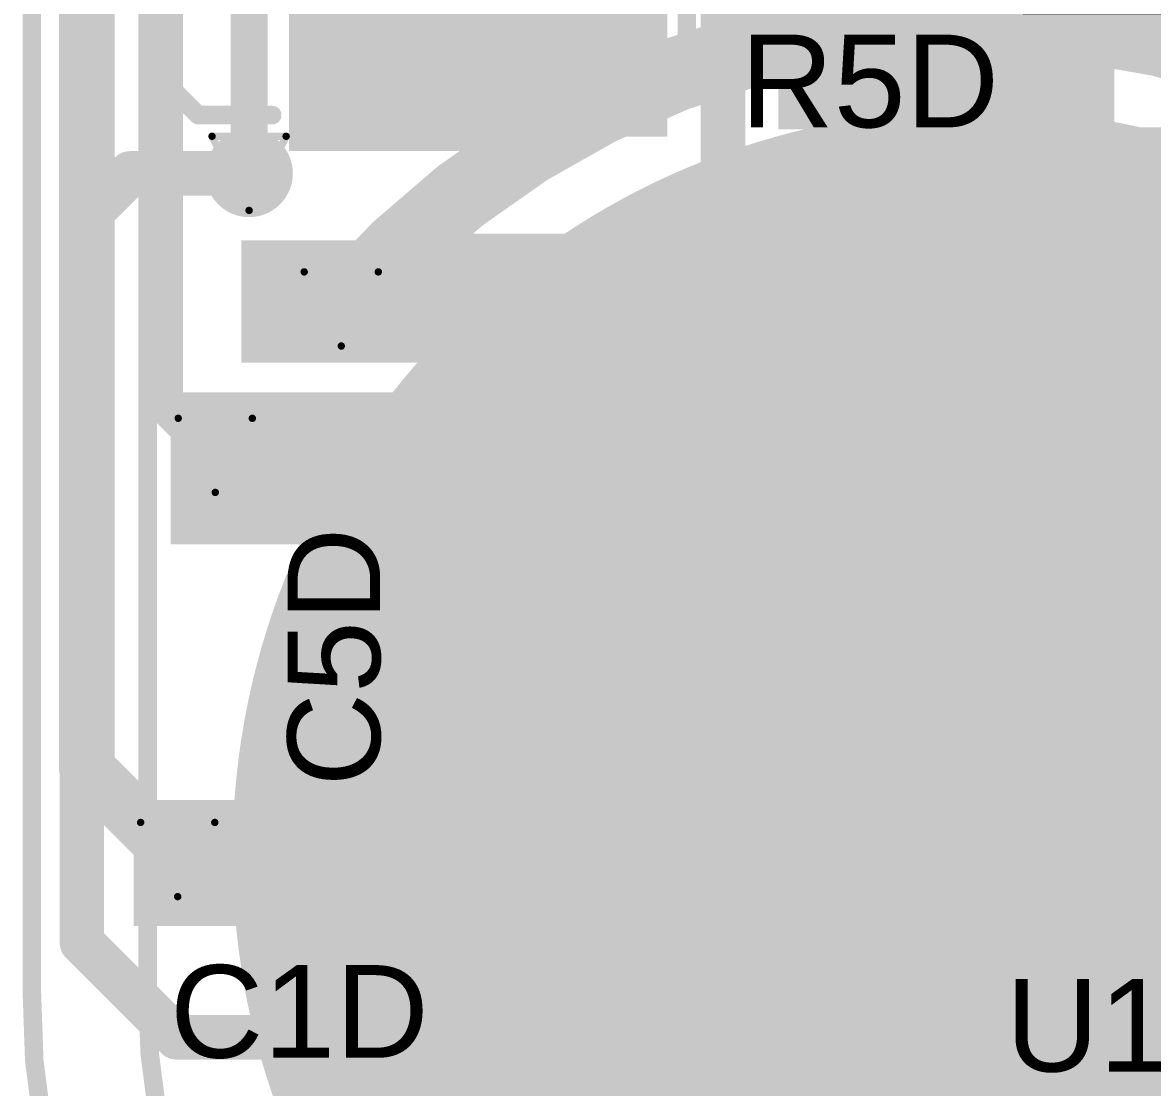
# Model space of a CAD drawing. Header units: inches. Extents: x -4.2 to 12.6, y -6.1 to 3.
# Drawn here: x -0.1086 to 0.1963, y -5.3093 to -5.022 of the extents above; entities that cross this region are included whole.
import ezdxf

# ---------------------------------------------------------------- set-up
doc = ezdxf.new("R2010")
doc.units = ezdxf.units.IN
doc.header["$MEASUREMENT"] = 0
for name, color, linetype in [('Board Outline', 216, 'Continuous'), ('Bottom Layer', 5, 'Continuous'), ('Bottom Overlay', 54, 'Continuous'), ('Bottom Paste', 16, 'Continuous'), ('Drill Drawing', 1, 'Continuous'), ('Flex_Ribbon Bottom Coverlay', 6, 'Continuous'), ('Flex_Ribbon Top Overlay', 2, 'Continuous'), ('Top Layer', 1, 'Continuous'), ('Top Paste', 8, 'Continuous'), ('Top Solder', 216, 'Continuous'), ('Via Holes', 16, 'Continuous')]:
    doc.layers.add(name, color=color, linetype=linetype)
doc.styles.add('Arial', font='', dxfattribs={"height": 0.2})
doc.styles.get('Arial').set_extended_font_data('Arial')

# ---------------------------------------------------------------- blocks, each defined once
blk = doc.blocks.new('SOIC_8_46')
at = {"layer": 'Flex_Ribbon Top Overlay'}
blk.add_hatch(color=2, dxfattribs=at).paths.add_polyline_path([(-0.072, 0.062), (-0.059, 0.062), (-0.059, 0.088), (-0.072, 0.088)])
at = {"layer": 'Top Layer'}
for points in [[(-0.07579, 0.08681), (-0.07579, 0.06319), (-0.13681, 0.06319), (-0.13681, 0.08681)], [(0.13681, 0.08681), (0.13681, 0.06319), (0.07579, 0.06319), (0.07579, 0.08681)], [(-0.07579, 0.03681), (-0.07579, 0.01319), (-0.13681, 0.01319), (-0.13681, 0.03681)], [(0.13681, 0.03681), (0.13681, 0.01319), (0.07579, 0.01319), (0.07579, 0.03681)], [(-0.07579, -0.01319), (-0.07579, -0.03681), (-0.13681, -0.03681), (-0.13681, -0.01319)], [(0.13681, -0.01319), (0.13681, -0.03681), (0.07579, -0.03681), (0.07579, -0.01319)], [(-0.07579, -0.06319), (-0.07579, -0.08681), (-0.13681, -0.08681), (-0.13681, -0.06319)], [(0.13681, -0.06319), (0.13681, -0.08681), (0.07579, -0.08681), (0.07579, -0.06319)]]:
    blk.add_hatch(color=1, dxfattribs=at).paths.add_polyline_path(points)
at = {"layer": 'Top Paste'}
for points in [[(-0.07579, 0.08681), (-0.07579, 0.06319), (-0.13681, 0.06319), (-0.13681, 0.08681)], [(0.13681, 0.08681), (0.13681, 0.06319), (0.07579, 0.06319), (0.07579, 0.08681)], [(-0.07579, 0.03681), (-0.07579, 0.01319), (-0.13681, 0.01319), (-0.13681, 0.03681)], [(0.13681, 0.03681), (0.13681, 0.01319), (0.07579, 0.01319), (0.07579, 0.03681)], [(-0.07579, -0.01319), (-0.07579, -0.03681), (-0.13681, -0.03681), (-0.13681, -0.01319)], [(0.13681, -0.01319), (0.13681, -0.03681), (0.07579, -0.03681), (0.07579, -0.01319)], [(-0.07579, -0.06319), (-0.07579, -0.08681), (-0.13681, -0.08681), (-0.13681, -0.06319)], [(0.13681, -0.06319), (0.13681, -0.08681), (0.07579, -0.08681), (0.07579, -0.06319)]]:
    blk.add_hatch(color=8, dxfattribs=at).paths.add_polyline_path(points)
at = {"layer": 'Top Solder'}
for points in [[(-0.07179, 0.09081), (-0.07179, 0.05919), (-0.14081, 0.05919), (-0.14081, 0.09081)], [(-0.07179, 0.09081), (-0.07179, 0.05919), (-0.14081, 0.05919), (-0.14081, 0.09081)], [(0.14081, 0.09081), (0.14081, 0.05919), (0.07179, 0.05919), (0.07179, 0.09081)], [(0.14081, 0.09081), (0.14081, 0.05919), (0.07179, 0.05919), (0.07179, 0.09081)], [(-0.07179, 0.04081), (-0.07179, 0.00919), (-0.14081, 0.00919), (-0.14081, 0.04081)], [(-0.07179, 0.04081), (-0.07179, 0.00919), (-0.14081, 0.00919), (-0.14081, 0.04081)], [(0.14081, 0.04081), (0.14081, 0.00919), (0.07179, 0.00919), (0.07179, 0.04081)], [(0.14081, 0.04081), (0.14081, 0.00919), (0.07179, 0.00919), (0.07179, 0.04081)], [(-0.07179, -0.00919), (-0.07179, -0.04081), (-0.14081, -0.04081), (-0.14081, -0.00919)], [(-0.07179, -0.00919), (-0.07179, -0.04081), (-0.14081, -0.04081), (-0.14081, -0.00919)], [(0.14081, -0.00919), (0.14081, -0.04081), (0.07179, -0.04081), (0.07179, -0.00919)], [(0.14081, -0.00919), (0.14081, -0.04081), (0.07179, -0.04081), (0.07179, -0.00919)], [(-0.07179, -0.05919), (-0.07179, -0.09081), (-0.14081, -0.09081), (-0.14081, -0.05919)], [(-0.07179, -0.05919), (-0.07179, -0.09081), (-0.14081, -0.09081), (-0.14081, -0.05919)], [(0.14081, -0.05919), (0.14081, -0.09081), (0.07179, -0.09081), (0.07179, -0.05919)], [(0.14081, -0.05919), (0.14081, -0.09081), (0.07179, -0.09081), (0.07179, -0.05919)]]:
    blk.add_hatch(color=216, dxfattribs=at).paths.add_polyline_path(points)
at = {"layer": 'Flex_Ribbon Top Overlay'}
for points in [[(-0.07837, 0.098, 0.005, 0.005, 0), (-0.07837, 0.091, 0.005, 0.005, 0)], [(0.07837, 0.098, 0.005, 0.005, 0), (-0.07837, 0.098, 0.005, 0.005, 0)], [(0.07837, 0.098, 0.005, 0.005, 0), (0.07837, 0.091, 0.005, 0.005, 0)], [(-0.143, 0.075, 0.005, 0.005, 0), (-0.148, 0.08, 0.005, 0.005, 0)], [(-0.148, 0.08, 0.005, 0.005, 0), (-0.148, 0.07, 0.005, 0.005, 0)], [(-0.143, 0.075, 0.005, 0.005, 0), (-0.148, 0.07, 0.005, 0.005, 0)], [(-0.07837, -0.091, 0.005, 0.005, 0), (-0.07837, -0.098, 0.005, 0.005, 0)], [(0.07837, -0.091, 0.005, 0.005, 0), (0.07837, -0.098, 0.005, 0.005, 0)], [(0.07837, -0.098, 0.005, 0.005, 0), (-0.07837, -0.098, 0.005, 0.005, 0)]]:
    blk.add_lwpolyline(points, format="xyseb", dxfattribs=at)
for points in [[(-0.07962, 0.098, 0.0025, 0.0025, 1), (-0.07712, 0.098, 0.0025, 0.0025, 1)], [(-0.07962, 0.098, 0.0025, 0.0025, 1), (-0.07712, 0.098, 0.0025, 0.0025, 1)], [(0.07712, 0.098, 0.0025, 0.0025, 1), (0.07962, 0.098, 0.0025, 0.0025, 1)], [(0.07712, 0.098, 0.0025, 0.0025, 1), (0.07962, 0.098, 0.0025, 0.0025, 1)], [(-0.07962, 0.091, 0.0025, 0.0025, 1), (-0.07712, 0.091, 0.0025, 0.0025, 1)], [(0.07712, 0.091, 0.0025, 0.0025, 1), (0.07962, 0.091, 0.0025, 0.0025, 1)], [(-0.14925, 0.08, 0.0025, 0.0025, 1), (-0.14675, 0.08, 0.0025, 0.0025, 1)], [(-0.14925, 0.08, 0.0025, 0.0025, 1), (-0.14675, 0.08, 0.0025, 0.0025, 1)], [(-0.14425, 0.075, 0.0025, 0.0025, 1), (-0.14175, 0.075, 0.0025, 0.0025, 1)], [(-0.14425, 0.075, 0.0025, 0.0025, 1), (-0.14175, 0.075, 0.0025, 0.0025, 1)], [(-0.14925, 0.07, 0.0025, 0.0025, 1), (-0.14675, 0.07, 0.0025, 0.0025, 1)], [(-0.14925, 0.07, 0.0025, 0.0025, 1), (-0.14675, 0.07, 0.0025, 0.0025, 1)], [(-0.07962, -0.091, 0.0025, 0.0025, 1), (-0.07712, -0.091, 0.0025, 0.0025, 1)], [(0.07712, -0.091, 0.0025, 0.0025, 1), (0.07962, -0.091, 0.0025, 0.0025, 1)], [(-0.07962, -0.098, 0.0025, 0.0025, 1), (-0.07712, -0.098, 0.0025, 0.0025, 1)], [(-0.07962, -0.098, 0.0025, 0.0025, 1), (-0.07712, -0.098, 0.0025, 0.0025, 1)], [(0.07712, -0.098, 0.0025, 0.0025, 1), (0.07962, -0.098, 0.0025, 0.0025, 1)], [(0.07712, -0.098, 0.0025, 0.0025, 1), (0.07962, -0.098, 0.0025, 0.0025, 1)]]:
    blk.add_lwpolyline(points, format="xyseb", close=True, dxfattribs=at)
blk = doc.blocks.new('TC33X_2_104E__123')
at = {"layer": 'Top Layer'}
for points in [[(0.00787, 0.12992), (0.07087, 0.12992), (0.07087, 0.07087), (0.00787, 0.07087)], [(-0.02362, 0.02362), (0.02362, 0.02362), (0.02362, -0.02362), (-0.02362, -0.02362)], [(0.05512, 0.02362), (0.10236, 0.02362), (0.10236, -0.02362), (0.05512, -0.02362)]]:
    blk.add_hatch(color=1, dxfattribs=at).paths.add_polyline_path(points)
at = {"layer": 'Top Paste'}
for points in [[(0.00787, 0.12992), (0.07087, 0.12992), (0.07087, 0.07087), (0.00787, 0.07087)], [(-0.02362, 0.02362), (0.02362, 0.02362), (0.02362, -0.02362), (-0.02362, -0.02362)], [(0.05512, 0.02362), (0.10236, 0.02362), (0.10236, -0.02362), (0.05512, -0.02362)]]:
    blk.add_hatch(color=8, dxfattribs=at).paths.add_polyline_path(points)
at = {"layer": 'Top Solder'}
for points in [[(0.00387, 0.13392), (0.07487, 0.13392), (0.07487, 0.06687), (0.00387, 0.06687)], [(0.00387, 0.13392), (0.07487, 0.13392), (0.07487, 0.06687), (0.00387, 0.06687)], [(-0.02762, 0.02762), (0.02762, 0.02762), (0.02762, -0.02762), (-0.02762, -0.02762)], [(-0.02762, 0.02762), (0.02762, 0.02762), (0.02762, -0.02762), (-0.02762, -0.02762)], [(0.05112, 0.02762), (0.10636, 0.02762), (0.10636, -0.02762), (0.05112, -0.02762)], [(0.05112, 0.02762), (0.10636, 0.02762), (0.10636, -0.02762), (0.05112, -0.02762)]]:
    blk.add_hatch(color=216, dxfattribs=at).paths.add_polyline_path(points)
at = {"layer": 'Flex_Ribbon Top Overlay'}
for points in [[(-0.02063, 0.1242, 0.005, 0.005, 0), (-0.03252, 0.11231, 0.005, 0.005, 0)], [(-0.00063, 0.1242, 0.005, 0.005, 0), (-0.02063, 0.1242, 0.005, 0.005, 0)], [(0.09937, 0.1242, 0.005, 0.005, 0), (0.07937, 0.1242, 0.005, 0.005, 0)], [(0.11126, 0.11231, 0.005, 0.005, 0), (0.09937, 0.1242, 0.005, 0.005, 0)], [(-0.03252, 0.11231, 0.005, 0.005, 0), (-0.03252, -0.02776, 0.005, 0.005, 0)], [(0.11126, 0.11231, 0.005, 0.005, 0), (0.11126, -0.02776, 0.005, 0.005, 0)], [(-0.038, -0.005, 0.005, 0.005, 0), (-0.043, 0, 0.005, 0.005, 0)], [(-0.043, 0, 0.005, 0.005, 0), (-0.043, -0.01, 0.005, 0.005, 0)], [(-0.038, -0.005, 0.005, 0.005, 0), (-0.043, -0.01, 0.005, 0.005, 0)], [(0.11126, -0.02776, 0.005, 0.005, 0), (-0.03252, -0.02776, 0.005, 0.005, 0)]]:
    blk.add_lwpolyline(points, format="xyseb", dxfattribs=at)
for points in [[(-0.02188, 0.1242, 0.0025, 0.0025, 1), (-0.01938, 0.1242, 0.0025, 0.0025, 1)], [(-0.02188, 0.1242, 0.0025, 0.0025, 1), (-0.01938, 0.1242, 0.0025, 0.0025, 1)], [(-0.00188, 0.1242, 0.0025, 0.0025, 1), (0.00062, 0.1242, 0.0025, 0.0025, 1)], [(0.07812, 0.1242, 0.0025, 0.0025, 1), (0.08062, 0.1242, 0.0025, 0.0025, 1)], [(0.09812, 0.1242, 0.0025, 0.0025, 1), (0.10062, 0.1242, 0.0025, 0.0025, 1)], [(0.09812, 0.1242, 0.0025, 0.0025, 1), (0.10062, 0.1242, 0.0025, 0.0025, 1)], [(-0.03377, 0.11231, 0.0025, 0.0025, 1), (-0.03127, 0.11231, 0.0025, 0.0025, 1)], [(-0.03377, 0.11231, 0.0025, 0.0025, 1), (-0.03127, 0.11231, 0.0025, 0.0025, 1)], [(0.11001, 0.11231, 0.0025, 0.0025, 1), (0.11251, 0.11231, 0.0025, 0.0025, 1)], [(0.11001, 0.11231, 0.0025, 0.0025, 1), (0.11251, 0.11231, 0.0025, 0.0025, 1)], [(-0.04425, 0, 0.0025, 0.0025, 1), (-0.04175, 0, 0.0025, 0.0025, 1)], [(-0.04425, 0, 0.0025, 0.0025, 1), (-0.04175, 0, 0.0025, 0.0025, 1)], [(-0.03925, -0.005, 0.0025, 0.0025, 1), (-0.03675, -0.005, 0.0025, 0.0025, 1)], [(-0.03925, -0.005, 0.0025, 0.0025, 1), (-0.03675, -0.005, 0.0025, 0.0025, 1)], [(-0.04425, -0.01, 0.0025, 0.0025, 1), (-0.04175, -0.01, 0.0025, 0.0025, 1)], [(-0.04425, -0.01, 0.0025, 0.0025, 1), (-0.04175, -0.01, 0.0025, 0.0025, 1)], [(-0.03377, -0.02776, 0.0025, 0.0025, 1), (-0.03127, -0.02776, 0.0025, 0.0025, 1)], [(-0.03377, -0.02776, 0.0025, 0.0025, 1), (-0.03127, -0.02776, 0.0025, 0.0025, 1)], [(0.11001, -0.02776, 0.0025, 0.0025, 1), (0.11251, -0.02776, 0.0025, 0.0025, 1)], [(0.11001, -0.02776, 0.0025, 0.0025, 1), (0.11251, -0.02776, 0.0025, 0.0025, 1)]]:
    blk.add_lwpolyline(points, format="xyseb", close=True, dxfattribs=at)
blk = doc.blocks.new('R___0402_151')
at = {"layer": 'Top Layer'}
for points in [[(-0.0275, -0.0125), (-0.0275, 0.0125), (-0.0095, 0.0125), (-0.0095, -0.0125)], [(0.0095, -0.0125), (0.0095, 0.0125), (0.0275, 0.0125), (0.0275, -0.0125)]]:
    blk.add_hatch(color=1, dxfattribs=at).paths.add_polyline_path(points)
at = {"layer": 'Top Paste'}
for points in [[(-0.0275, -0.0125), (-0.0275, 0.0125), (-0.0095, 0.0125), (-0.0095, -0.0125)], [(0.0095, -0.0125), (0.0095, 0.0125), (0.0275, 0.0125), (0.0275, -0.0125)]]:
    blk.add_hatch(color=8, dxfattribs=at).paths.add_polyline_path(points)
at = {"layer": 'Top Solder'}
for points in [[(-0.02967, -0.01467), (-0.02967, 0.01467), (-0.00733, 0.01467), (-0.00733, -0.01467)], [(-0.02967, -0.01467), (-0.02967, 0.01467), (-0.00733, 0.01467), (-0.00733, -0.01467)], [(0.00733, -0.01467), (0.00733, 0.01467), (0.02967, 0.01467), (0.02967, -0.01467)], [(0.00733, -0.01467), (0.00733, 0.01467), (0.02967, 0.01467), (0.02967, -0.01467)]]:
    blk.add_hatch(color=216, dxfattribs=at).paths.add_polyline_path(points)
at = {"layer": 'Flex_Ribbon Top Overlay'}
for points in [[(-0.031, 0.016, 0.005, 0.005, 0), (-0.031, -0.016, 0.005, 0.005, 0)], [(0.031, 0.016, 0.005, 0.005, 0), (-0.031, 0.016, 0.005, 0.005, 0)], [(0.031, 0.016, 0.005, 0.005, 0), (0.031, -0.016, 0.005, 0.005, 0)], [(0.031, -0.016, 0.005, 0.005, 0), (-0.031, -0.016, 0.005, 0.005, 0)], [(0.032, -0.017, 0.000127, 0.000127, 0), (-0.032, -0.017, 0.000127, 0.000127, 0)]]:
    blk.add_lwpolyline(points, format="xyseb", dxfattribs=at)
for points in [[(-0.03225, 0.016, 0.0025, 0.0025, 1), (-0.02975, 0.016, 0.0025, 0.0025, 1)], [(-0.03225, 0.016, 0.0025, 0.0025, 1), (-0.02975, 0.016, 0.0025, 0.0025, 1)], [(0.02975, 0.016, 0.0025, 0.0025, 1), (0.03225, 0.016, 0.0025, 0.0025, 1)], [(0.02975, 0.016, 0.0025, 0.0025, 1), (0.03225, 0.016, 0.0025, 0.0025, 1)], [(-0.03225, -0.016, 0.0025, 0.0025, 1), (-0.02975, -0.016, 0.0025, 0.0025, 1)], [(-0.03225, -0.016, 0.0025, 0.0025, 1), (-0.02975, -0.016, 0.0025, 0.0025, 1)], [(0.02975, -0.016, 0.0025, 0.0025, 1), (0.03225, -0.016, 0.0025, 0.0025, 1)], [(0.02975, -0.016, 0.0025, 0.0025, 1), (0.03225, -0.016, 0.0025, 0.0025, 1)], [(-0.03203, -0.017, 0.0000635, 0.0000635, 1), (-0.03197, -0.017, 0.0000635, 0.0000635, 1)], [(0.03197, -0.017, 0.0000635, 0.0000635, 1), (0.03203, -0.017, 0.0000635, 0.0000635, 1)]]:
    blk.add_lwpolyline(points, format="xyseb", close=True, dxfattribs=at)
blk = doc.blocks.new('_EMG________B_200')
at = {"layer": 'Bottom Layer'}
h = blk.add_hatch(color=5, dxfattribs=at)
edge = h.paths.add_edge_path()
edge.add_arc((0, -0.3932), 0.19685, 0, 360)
at = {"layer": 'Bottom Paste'}
h = blk.add_hatch(color=16, dxfattribs=at)
edge = h.paths.add_edge_path()
edge.add_arc((0, -0.3932), 0.19685, 0, 360)
at = {"layer": 'Flex_Ribbon Bottom Coverlay'}
h = blk.add_hatch(color=6, dxfattribs=at)
edge = h.paths.add_edge_path()
edge.add_arc((0, -0.3932), 0.20085, 0, 360)
h = blk.add_hatch(color=6, dxfattribs=at)
edge = h.paths.add_edge_path()
edge.add_arc((0, -0.3932), 0.20085, 0, 360)
at = {"layer": 'Bottom Overlay'}
for points in [[(-0.22375, -0.43172, 0.005, 0.005, 0), (-0.22375, 0.43172, 0.005, 0.005, 0)], [(-0.06026, -0.59892, 0.005, 0.005, -0.414214), (-0.22375, -0.43172, 0.005, 0.005, 0)]]:
    blk.add_lwpolyline(points, format="xyseb", dxfattribs=at)
blk.add_lwpolyline([(-0.225, -0.43172, 0.0025, 0.0025, 1), (-0.2225, -0.43172, 0.0025, 0.0025, 1)], format="xyseb", close=True, dxfattribs=at)
blk.add_lwpolyline([(-0.225, -0.43172, 0.0025, 0.0025, 1), (-0.2225, -0.43172, 0.0025, 0.0025, 1)], format="xyseb", close=True, dxfattribs=at)
blk = doc.blocks.new('C___0402_235')
at = {"layer": 'Top Layer'}
for points in [[(-0.0275, -0.0125), (-0.0275, 0.0125), (-0.0095, 0.0125), (-0.0095, -0.0125)], [(0.0095, -0.0125), (0.0095, 0.0125), (0.0275, 0.0125), (0.0275, -0.0125)]]:
    blk.add_hatch(color=1, dxfattribs=at).paths.add_polyline_path(points)
at = {"layer": 'Top Paste'}
for points in [[(-0.0275, -0.0125), (-0.0275, 0.0125), (-0.0095, 0.0125), (-0.0095, -0.0125)], [(0.0095, -0.0125), (0.0095, 0.0125), (0.0275, 0.0125), (0.0275, -0.0125)]]:
    blk.add_hatch(color=8, dxfattribs=at).paths.add_polyline_path(points)
at = {"layer": 'Top Solder'}
for points in [[(-0.02986, -0.01486), (-0.02986, 0.01486), (-0.00714, 0.01486), (-0.00714, -0.01486)], [(-0.02986, -0.01486), (-0.02986, 0.01486), (-0.00714, 0.01486), (-0.00714, -0.01486)], [(0.00714, -0.01486), (0.00714, 0.01486), (0.02986, 0.01486), (0.02986, -0.01486)], [(0.00714, -0.01486), (0.00714, 0.01486), (0.02986, 0.01486), (0.02986, -0.01486)]]:
    blk.add_hatch(color=216, dxfattribs=at).paths.add_polyline_path(points)
at = {"layer": 'Flex_Ribbon Top Overlay'}
for points in [[(-0.011, 0.016, 0.005, 0.005, 0), (-0.031, 0.016, 0.005, 0.005, 0)], [(-0.031, -0.016, 0.005, 0.005, 0), (-0.031, 0.016, 0.005, 0.005, 0)], [(0.031, 0.016, 0.005, 0.005, 0), (0.011, 0.016, 0.005, 0.005, 0)], [(0.031, -0.016, 0.005, 0.005, 0), (0.031, 0.016, 0.005, 0.005, 0)], [(-0.011, -0.016, 0.005, 0.005, 0), (-0.031, -0.016, 0.005, 0.005, 0)], [(0.031, -0.016, 0.005, 0.005, 0), (0.011, -0.016, 0.005, 0.005, 0)]]:
    blk.add_lwpolyline(points, format="xyseb", dxfattribs=at)
for points in [[(-0.03225, 0.016, 0.0025, 0.0025, 1), (-0.02975, 0.016, 0.0025, 0.0025, 1)], [(-0.03225, 0.016, 0.0025, 0.0025, 1), (-0.02975, 0.016, 0.0025, 0.0025, 1)], [(-0.01225, 0.016, 0.0025, 0.0025, 1), (-0.00975, 0.016, 0.0025, 0.0025, 1)], [(0.00975, 0.016, 0.0025, 0.0025, 1), (0.01225, 0.016, 0.0025, 0.0025, 1)], [(0.02975, 0.016, 0.0025, 0.0025, 1), (0.03225, 0.016, 0.0025, 0.0025, 1)], [(0.02975, 0.016, 0.0025, 0.0025, 1), (0.03225, 0.016, 0.0025, 0.0025, 1)], [(-0.03225, -0.016, 0.0025, 0.0025, 1), (-0.02975, -0.016, 0.0025, 0.0025, 1)], [(-0.03225, -0.016, 0.0025, 0.0025, 1), (-0.02975, -0.016, 0.0025, 0.0025, 1)], [(-0.01225, -0.016, 0.0025, 0.0025, 1), (-0.00975, -0.016, 0.0025, 0.0025, 1)], [(0.00975, -0.016, 0.0025, 0.0025, 1), (0.01225, -0.016, 0.0025, 0.0025, 1)], [(0.02975, -0.016, 0.0025, 0.0025, 1), (0.03225, -0.016, 0.0025, 0.0025, 1)], [(0.02975, -0.016, 0.0025, 0.0025, 1), (0.03225, -0.016, 0.0025, 0.0025, 1)]]:
    blk.add_lwpolyline(points, format="xyseb", close=True, dxfattribs=at)
blk = doc.blocks.new('C___0402_263')
at = {"layer": 'Top Layer'}
for points in [[(-0.0275, -0.0125), (-0.0275, 0.0125), (-0.0095, 0.0125), (-0.0095, -0.0125)], [(0.0095, -0.0125), (0.0095, 0.0125), (0.0275, 0.0125), (0.0275, -0.0125)]]:
    blk.add_hatch(color=1, dxfattribs=at).paths.add_polyline_path(points)
at = {"layer": 'Top Paste'}
for points in [[(-0.0275, -0.0125), (-0.0275, 0.0125), (-0.0095, 0.0125), (-0.0095, -0.0125)], [(0.0095, -0.0125), (0.0095, 0.0125), (0.0275, 0.0125), (0.0275, -0.0125)]]:
    blk.add_hatch(color=8, dxfattribs=at).paths.add_polyline_path(points)
at = {"layer": 'Top Solder'}
for points in [[(-0.02986, -0.01486), (-0.02986, 0.01486), (-0.00714, 0.01486), (-0.00714, -0.01486)], [(-0.02986, -0.01486), (-0.02986, 0.01486), (-0.00714, 0.01486), (-0.00714, -0.01486)], [(0.00714, -0.01486), (0.00714, 0.01486), (0.02986, 0.01486), (0.02986, -0.01486)], [(0.00714, -0.01486), (0.00714, 0.01486), (0.02986, 0.01486), (0.02986, -0.01486)]]:
    blk.add_hatch(color=216, dxfattribs=at).paths.add_polyline_path(points)
at = {"layer": 'Flex_Ribbon Top Overlay'}
for points in [[(-0.011, 0.016, 0.005, 0.005, 0), (-0.031, 0.016, 0.005, 0.005, 0)], [(-0.031, 0.016, 0.005, 0.005, 0), (-0.031, -0.016, 0.005, 0.005, 0)], [(0.031, 0.016, 0.005, 0.005, 0), (0.011, 0.016, 0.005, 0.005, 0)], [(0.031, 0.016, 0.005, 0.005, 0), (0.031, -0.016, 0.005, 0.005, 0)], [(-0.011, -0.016, 0.005, 0.005, 0), (-0.031, -0.016, 0.005, 0.005, 0)], [(0.031, -0.016, 0.005, 0.005, 0), (0.011, -0.016, 0.005, 0.005, 0)]]:
    blk.add_lwpolyline(points, format="xyseb", dxfattribs=at)
for points in [[(-0.03225, 0.016, 0.0025, 0.0025, 1), (-0.02975, 0.016, 0.0025, 0.0025, 1)], [(-0.03225, 0.016, 0.0025, 0.0025, 1), (-0.02975, 0.016, 0.0025, 0.0025, 1)], [(-0.01225, 0.016, 0.0025, 0.0025, 1), (-0.00975, 0.016, 0.0025, 0.0025, 1)], [(0.00975, 0.016, 0.0025, 0.0025, 1), (0.01225, 0.016, 0.0025, 0.0025, 1)], [(0.02975, 0.016, 0.0025, 0.0025, 1), (0.03225, 0.016, 0.0025, 0.0025, 1)], [(0.02975, 0.016, 0.0025, 0.0025, 1), (0.03225, 0.016, 0.0025, 0.0025, 1)], [(-0.03225, -0.016, 0.0025, 0.0025, 1), (-0.02975, -0.016, 0.0025, 0.0025, 1)], [(-0.03225, -0.016, 0.0025, 0.0025, 1), (-0.02975, -0.016, 0.0025, 0.0025, 1)], [(-0.01225, -0.016, 0.0025, 0.0025, 1), (-0.00975, -0.016, 0.0025, 0.0025, 1)], [(0.00975, -0.016, 0.0025, 0.0025, 1), (0.01225, -0.016, 0.0025, 0.0025, 1)], [(0.02975, -0.016, 0.0025, 0.0025, 1), (0.03225, -0.016, 0.0025, 0.0025, 1)], [(0.02975, -0.016, 0.0025, 0.0025, 1), (0.03225, -0.016, 0.0025, 0.0025, 1)]]:
    blk.add_lwpolyline(points, format="xyseb", close=True, dxfattribs=at)

msp = doc.modelspace()

# ---------------------------------------------------------------- hatches: boundary and pattern name
at = {"layer": 'Bottom Layer'}
h = msp.add_hatch(color=5, dxfattribs=at)
edge = h.paths.add_edge_path()
edge.add_arc((-0.04752, -5.0627), 0.01181, 0, 360)
h = msp.add_hatch(color=5, dxfattribs=at)
edge = h.paths.add_edge_path()
edge.add_arc((-0.02265, -5.09928), 0.01181, 0, 360)
h = msp.add_hatch(color=5, dxfattribs=at)
edge = h.paths.add_edge_path()
edge.add_arc((-0.05665, -5.13878), 0.01181, 0, 360)
h = msp.add_hatch(color=5, dxfattribs=at)
edge = h.paths.add_edge_path()
edge.add_arc((-0.06679, -5.24781), 0.01181, 0, 360)
at = {"layer": 'Top Layer'}
for points in [[(0.01135, -5.05278), (0.06535, -5.05278), (0.06535, -4.89178), (0.01135, -4.89178)], [(0.09535, -5.05078), (0.17535, -5.05078), (0.17535, -4.96478), (0.09535, -4.96478)], [(-0.03265, -5.03978), (0.03035, -5.03978), (0.03035, -4.98578), (-0.03265, -4.98578)], [(0.09535, -5.05078), (0.18335, -5.05078), (0.18335, -5.02378), (0.09535, -5.02378)], [(-0.04965, -5.11378), (0.08735, -5.11378), (0.08735, -5.08078), (-0.04965, -5.08078)], [(-0.06865, -5.16278), (0.06835, -5.16278), (0.06835, -5.12178), (-0.06865, -5.12178)], [(-0.07865, -5.26578), (0.09735, -5.26578), (0.09735, -5.23178), (-0.07865, -5.23178)], [(0.04635, -5.24978), (0.04635, -5.30778), (0.09735, -5.30778), (0.09735, -5.24978)], [(-0.00165, -5.40878), (0.03835, -5.40878), (0.03835, -5.27778), (-0.00165, -5.27778)]]:
    msp.add_hatch(color=1, dxfattribs=at).paths.add_polyline_path(points)
h = msp.add_hatch(color=1, dxfattribs=at)
edge = h.paths.add_edge_path()
edge.add_arc((-0.04752, -5.0627), 0.01181, 0, 360)
h = msp.add_hatch(color=1, dxfattribs=at)
edge = h.paths.add_edge_path()
edge.add_arc((-0.02265, -5.09928), 0.01181, 0, 360)
h = msp.add_hatch(color=1, dxfattribs=at)
edge = h.paths.add_edge_path()
edge.add_arc((-0.05665, -5.13878), 0.01181, 0, 360)
h = msp.add_hatch(color=1, dxfattribs=at)
edge = h.paths.add_edge_path()
edge.add_arc((-0.06679, -5.24781), 0.01181, 0, 360)
at = {"layer": 'Via Holes'}
h = msp.add_hatch(color=7, dxfattribs=at)
edge = h.paths.add_edge_path()
edge.add_arc((-0.04752, -5.0627), 0.00591, 0, 360)
h = msp.add_hatch(color=7, dxfattribs=at)
edge = h.paths.add_edge_path()
edge.add_arc((-0.02265, -5.09928), 0.00591, 0, 360)
h = msp.add_hatch(color=7, dxfattribs=at)
edge = h.paths.add_edge_path()
edge.add_arc((-0.05665, -5.13878), 0.00591, 0, 360)
h = msp.add_hatch(color=7, dxfattribs=at)
edge = h.paths.add_edge_path()
edge.add_arc((-0.06679, -5.24781), 0.00591, 0, 360)

# ---------------------------------------------------------------- linework, layer by layer
at = {"layer": 'Board Outline'}
for points in [[(-0.10614, -5.28378, 0.005, 0.005, 0), (-0.10613, -4.42332, 0.005, 0.005, 0)], [(0.08849, -5.48283, 0.005, 0.005, -0.414214), (-0.10614, -5.28378, 0.005, 0.005, 0)]]:
    msp.add_lwpolyline(points, format="xyseb", dxfattribs=at)
msp.add_lwpolyline([(-0.10739, -5.28378, 0.0025, 0.0025, 1), (-0.10489, -5.28378, 0.0025, 0.0025, 1)], format="xyseb", close=True, dxfattribs=at)
msp.add_lwpolyline([(-0.10739, -5.28378, 0.0025, 0.0025, 1), (-0.10489, -5.28378, 0.0025, 0.0025, 1)], format="xyseb", close=True, dxfattribs=at)
at = {"layer": 'Bottom Layer'}
for points in [[(-0.09133, -5.22328, 0.015, 0.015, 0), (-0.09133, -4.76446, 0.015, 0.015, 0)], [(-0.07033, -5.1251, 0.01, 0.01, 0), (-0.07033, -4.78438, 0.01, 0.01, 0)], [(-0.04752, -5.01565, 0.01, 0.01, 0), (-0.04752, -5.0627, 0.01, 0.01, 0)], [(-0.02265, -5.09928, 0.02, 0.02, -1.34747), (0.20885, -5.46541, 0.02, 0.02, 0)], [(-0.07033, -5.1251, 0.01, 0.01, 0), (-0.05833, -5.1371, 0.01, 0.01, 0)], [(-0.05833, -5.1371, 0.01, 0.01, 0), (-0.05833, -5.1371, 0.01, 0.01, 0)], [(-0.05833, -5.1371, 0.01, 0.01, 0), (-0.05665, -5.13878, 0.01, 0.01, 0)], [(0.14911, -5.15805, 0.022, 0.022, 0), (0.14937, -5.15778, 0.022, 0.022, 0)], [(0.14911, -5.24661, 0.022, 0.022, 0), (0.14911, -5.15805, 0.022, 0.022, 0)], [(-0.09133, -5.22328, 0.015, 0.015, 0), (-0.06679, -5.24781, 0.015, 0.015, 0)]]:
    msp.add_lwpolyline(points, format="xyseb", dxfattribs=at)
for points in [[(-0.05002, -5.0627, 0.005, 0.005, 1), (-0.04502, -5.0627, 0.005, 0.005, 1)], [(-0.02765, -5.09928, 0.01, 0.01, 1), (-0.01765, -5.09928, 0.01, 0.01, 1)], [(-0.07283, -5.1251, 0.005, 0.005, 1), (-0.06783, -5.1251, 0.005, 0.005, 1)], [(-0.07283, -5.1251, 0.005, 0.005, 1), (-0.06783, -5.1251, 0.005, 0.005, 1)], [(-0.06083, -5.1371, 0.005, 0.005, 1), (-0.05583, -5.1371, 0.005, 0.005, 1)], [(-0.06083, -5.1371, 0.005, 0.005, 1), (-0.05583, -5.1371, 0.005, 0.005, 1)], [(-0.06083, -5.1371, 0.005, 0.005, 1), (-0.05583, -5.1371, 0.005, 0.005, 1)], [(-0.06083, -5.1371, 0.005, 0.005, 1), (-0.05583, -5.1371, 0.005, 0.005, 1)], [(-0.05915, -5.13878, 0.005, 0.005, 1), (-0.05415, -5.13878, 0.005, 0.005, 1)], [(0.14387, -5.15778, 0.011, 0.011, 1), (0.15487, -5.15778, 0.011, 0.011, 1)], [(0.14361, -5.15805, 0.011, 0.011, 1), (0.15461, -5.15805, 0.011, 0.011, 1)], [(0.14361, -5.15805, 0.011, 0.011, 1), (0.15461, -5.15805, 0.011, 0.011, 1)], [(-0.09508, -5.22328, 0.0075, 0.0075, 1), (-0.08758, -5.22328, 0.0075, 0.0075, 1)], [(-0.09508, -5.22328, 0.0075, 0.0075, 1), (-0.08758, -5.22328, 0.0075, 0.0075, 1)], [(0.14361, -5.24661, 0.011, 0.011, 1), (0.15461, -5.24661, 0.011, 0.011, 1)], [(-0.07054, -5.24781, 0.0075, 0.0075, 1), (-0.06304, -5.24781, 0.0075, 0.0075, 1)]]:
    msp.add_lwpolyline(points, format="xyseb", close=True, dxfattribs=at)
at = {"layer": 'Drill Drawing'}
for points in [[(-0.05752, -5.0527, 0.002, 0.002, 0), (-0.03752, -5.0527, 0.002, 0.002, 0)], [(-0.05752, -5.0527, 0.002, 0.002, 0), (-0.04752, -5.0727, 0.002, 0.002, 0)], [(-0.04752, -5.0727, 0.002, 0.002, 0), (-0.03752, -5.0527, 0.002, 0.002, 0)], [(-0.03265, -5.08928, 0.002, 0.002, 0), (-0.01265, -5.08928, 0.002, 0.002, 0)], [(-0.03265, -5.08928, 0.002, 0.002, 0), (-0.02265, -5.10928, 0.002, 0.002, 0)], [(-0.02265, -5.10928, 0.002, 0.002, 0), (-0.01265, -5.08928, 0.002, 0.002, 0)], [(-0.06665, -5.12878, 0.002, 0.002, 0), (-0.04665, -5.12878, 0.002, 0.002, 0)], [(-0.06665, -5.12878, 0.002, 0.002, 0), (-0.05665, -5.14878, 0.002, 0.002, 0)], [(-0.05665, -5.14878, 0.002, 0.002, 0), (-0.04665, -5.12878, 0.002, 0.002, 0)], [(-0.07679, -5.23781, 0.002, 0.002, 0), (-0.05679, -5.23781, 0.002, 0.002, 0)], [(-0.07679, -5.23781, 0.002, 0.002, 0), (-0.06679, -5.25781, 0.002, 0.002, 0)], [(-0.06679, -5.25781, 0.002, 0.002, 0), (-0.05679, -5.23781, 0.002, 0.002, 0)]]:
    msp.add_lwpolyline(points, format="xyseb", dxfattribs=at)
for points in [[(-0.05802, -5.0527, 0.001, 0.001, 1), (-0.05702, -5.0527, 0.001, 0.001, 1)], [(-0.05802, -5.0527, 0.001, 0.001, 1), (-0.05702, -5.0527, 0.001, 0.001, 1)], [(-0.03802, -5.0527, 0.001, 0.001, 1), (-0.03702, -5.0527, 0.001, 0.001, 1)], [(-0.03802, -5.0527, 0.001, 0.001, 1), (-0.03702, -5.0527, 0.001, 0.001, 1)], [(-0.04802, -5.0727, 0.001, 0.001, 1), (-0.04702, -5.0727, 0.001, 0.001, 1)], [(-0.04802, -5.0727, 0.001, 0.001, 1), (-0.04702, -5.0727, 0.001, 0.001, 1)], [(-0.03315, -5.08928, 0.001, 0.001, 1), (-0.03215, -5.08928, 0.001, 0.001, 1)], [(-0.03315, -5.08928, 0.001, 0.001, 1), (-0.03215, -5.08928, 0.001, 0.001, 1)], [(-0.01315, -5.08928, 0.001, 0.001, 1), (-0.01215, -5.08928, 0.001, 0.001, 1)], [(-0.01315, -5.08928, 0.001, 0.001, 1), (-0.01215, -5.08928, 0.001, 0.001, 1)], [(-0.02315, -5.10928, 0.001, 0.001, 1), (-0.02215, -5.10928, 0.001, 0.001, 1)], [(-0.02315, -5.10928, 0.001, 0.001, 1), (-0.02215, -5.10928, 0.001, 0.001, 1)], [(-0.06715, -5.12878, 0.001, 0.001, 1), (-0.06615, -5.12878, 0.001, 0.001, 1)], [(-0.06715, -5.12878, 0.001, 0.001, 1), (-0.06615, -5.12878, 0.001, 0.001, 1)], [(-0.04715, -5.12878, 0.001, 0.001, 1), (-0.04615, -5.12878, 0.001, 0.001, 1)], [(-0.04715, -5.12878, 0.001, 0.001, 1), (-0.04615, -5.12878, 0.001, 0.001, 1)], [(-0.05715, -5.14878, 0.001, 0.001, 1), (-0.05615, -5.14878, 0.001, 0.001, 1)], [(-0.05715, -5.14878, 0.001, 0.001, 1), (-0.05615, -5.14878, 0.001, 0.001, 1)], [(-0.07729, -5.23781, 0.001, 0.001, 1), (-0.07629, -5.23781, 0.001, 0.001, 1)], [(-0.07729, -5.23781, 0.001, 0.001, 1), (-0.07629, -5.23781, 0.001, 0.001, 1)], [(-0.05729, -5.23781, 0.001, 0.001, 1), (-0.05629, -5.23781, 0.001, 0.001, 1)], [(-0.05729, -5.23781, 0.001, 0.001, 1), (-0.05629, -5.23781, 0.001, 0.001, 1)], [(-0.06729, -5.25781, 0.001, 0.001, 1), (-0.06629, -5.25781, 0.001, 0.001, 1)], [(-0.06729, -5.25781, 0.001, 0.001, 1), (-0.06629, -5.25781, 0.001, 0.001, 1)]]:
    msp.add_lwpolyline(points, format="xyseb", close=True, dxfattribs=at)
at = {"layer": 'Top Layer'}
for points in [[(0.16985, -5.03478, 0.012, 0.012, 0), (0.16985, -4.75078, 0.012, 0.012, 0)], [(0.08037, -5.08678, 0.012, 0.012, 0), (0.08037, -4.86078, 0.012, 0.012, 0)], [(-0.09265, -5.07578, 0.012, 0.012, 0), (-0.07956, -5.0627, 0.012, 0.012, 0)], [(-0.07956, -5.0627, 0.012, 0.012, 0), (-0.04752, -5.0627, 0.012, 0.012, 0)], [(0.17835, -5.09578, 0.018, 0.018, 0), (0.20835, -5.06578, 0.018, 0.018, 0)], [(-0.09265, -5.27017, 0.012, 0.012, 0), (-0.09265, -5.07578, 0.012, 0.012, 0)], [(0.17835, -5.18178, 0.018, 0.018, 0), (0.17835, -5.09578, 0.018, 0.018, 0)], [(-0.02413, -5.12778, 0.01, 0.01, 0), (-0.01963, -5.13228, 0.01, 0.01, 0)], [(-0.01963, -5.13628, 0.01, 0.01, 0), (-0.01963, -5.13228, 0.01, 0.01, 0)], [(-0.05665, -5.13878, 0.02, 0.02, 0), (-0.05608, -5.13935, 0.02, 0.02, 0)], [(-0.05608, -5.13935, 0.02, 0.02, 0), (-0.02265, -5.13935, 0.02, 0.02, 0)], [(-0.02265, -5.13935, 0.02, 0.02, 0), (-0.02256, -5.13935, 0.02, 0.02, 0)], [(-0.02256, -5.13935, 0.02, 0.02, 0), (-0.01963, -5.14228, 0.02, 0.02, 0)], [(-0.02265, -5.13935, 0.01, 0.01, 0), (-0.02265, -5.13628, 0.01, 0.01, 0)], [(-0.01963, -5.14228, 0.02, 0.02, 0), (0.00935, -5.14228, 0.02, 0.02, 0)], [(-0.02265, -5.14057, 0.01, 0.01, 0), (-0.02265, -5.13935, 0.01, 0.01, 0)], [(-0.01963, -5.14228, 0.01, 0.01, 0), (-0.01963, -5.14057, 0.01, 0.01, 0)], [(-0.01963, -5.20878, 0.01, 0.01, 0), (-0.01963, -5.14228, 0.01, 0.01, 0)], [(0.16135, -5.19478, 0.018, 0.018, 0), (0.17435, -5.18178, 0.018, 0.018, 0)], [(0.17835, -5.40078, 0.018, 0.018, 0), (0.17835, -5.18178, 0.018, 0.018, 0)], [(0.03607, -5.19478, 0.018, 0.018, 0), (0.16135, -5.19478, 0.018, 0.018, 0)], [(-0.01963, -5.20878, 0.01, 0.01, 0), (-0.00863, -5.21978, 0.01, 0.01, 0)], [(-0.00863, -5.21978, 0.01, 0.01, 0), (0.10835, -5.21978, 0.01, 0.01, 0)], [(0.10835, -5.21978, 0.01, 0.01, 0), (0.12035, -5.23178, 0.01, 0.01, 0)], [(0.12035, -5.31528, 0.01, 0.01, 0), (0.12035, -5.23178, 0.01, 0.01, 0)], [(-0.06679, -5.24781, 0.01, 0.01, 0), (-0.06676, -5.24778, 0.01, 0.01, 0)], [(-0.06676, -5.24778, 0.01, 0.01, 0), (-0.06465, -5.24778, 0.01, 0.01, 0)], [(-0.09265, -5.27017, 0.012, 0.012, 0), (-0.06703, -5.29578, 0.012, 0.012, 0)], [(0.01735, -5.33728, 0.025, 0.025, 0), (0.01735, -5.29578, 0.025, 0.025, 0)], [(-0.06703, -5.29578, 0.012, 0.012, 0), (0.01735, -5.29578, 0.012, 0.012, 0)]]:
    msp.add_lwpolyline(points, format="xyseb", dxfattribs=at)
for points in [[(0.16685, -5.03478, 0.006, 0.006, 1), (0.17285, -5.03478, 0.006, 0.006, 1)], [(-0.08256, -5.0627, 0.006, 0.006, 1), (-0.07656, -5.0627, 0.006, 0.006, 1)], [(-0.08256, -5.0627, 0.006, 0.006, 1), (-0.07656, -5.0627, 0.006, 0.006, 1)], [(-0.05052, -5.0627, 0.006, 0.006, 1), (-0.04452, -5.0627, 0.006, 0.006, 1)], [(-0.09565, -5.07578, 0.006, 0.006, 1), (-0.08965, -5.07578, 0.006, 0.006, 1)], [(-0.09565, -5.07578, 0.006, 0.006, 1), (-0.08965, -5.07578, 0.006, 0.006, 1)], [(0.07737, -5.08678, 0.006, 0.006, 1), (0.08337, -5.08678, 0.006, 0.006, 1)], [(0.17385, -5.09578, 0.009, 0.009, 1), (0.18285, -5.09578, 0.009, 0.009, 1)], [(0.17385, -5.09578, 0.009, 0.009, 1), (0.18285, -5.09578, 0.009, 0.009, 1)], [(-0.02663, -5.12778, 0.005, 0.005, 1), (-0.02163, -5.12778, 0.005, 0.005, 1)], [(-0.02213, -5.13228, 0.005, 0.005, 1), (-0.01713, -5.13228, 0.005, 0.005, 1)], [(-0.02213, -5.13228, 0.005, 0.005, 1), (-0.01713, -5.13228, 0.005, 0.005, 1)], [(-0.06165, -5.13878, 0.01, 0.01, 1), (-0.05165, -5.13878, 0.01, 0.01, 1)], [(-0.06108, -5.13935, 0.01, 0.01, 1), (-0.05108, -5.13935, 0.01, 0.01, 1)], [(-0.06108, -5.13935, 0.01, 0.01, 1), (-0.05108, -5.13935, 0.01, 0.01, 1)], [(-0.02765, -5.13935, 0.01, 0.01, 1), (-0.01765, -5.13935, 0.01, 0.01, 1)], [(-0.02765, -5.13935, 0.01, 0.01, 1), (-0.01765, -5.13935, 0.01, 0.01, 1)], [(-0.02756, -5.13935, 0.01, 0.01, 1), (-0.01756, -5.13935, 0.01, 0.01, 1)], [(-0.02756, -5.13935, 0.01, 0.01, 1), (-0.01756, -5.13935, 0.01, 0.01, 1)], [(-0.02515, -5.13628, 0.005, 0.005, 1), (-0.02015, -5.13628, 0.005, 0.005, 1)], [(-0.02213, -5.13628, 0.005, 0.005, 1), (-0.01713, -5.13628, 0.005, 0.005, 1)], [(-0.02463, -5.14228, 0.01, 0.01, 1), (-0.01463, -5.14228, 0.01, 0.01, 1)], [(-0.02463, -5.14228, 0.01, 0.01, 1), (-0.01463, -5.14228, 0.01, 0.01, 1)], [(-0.02515, -5.13935, 0.005, 0.005, 1), (-0.02015, -5.13935, 0.005, 0.005, 1)], [(-0.02515, -5.13935, 0.005, 0.005, 1), (-0.02015, -5.13935, 0.005, 0.005, 1)], [(0.00435, -5.14228, 0.01, 0.01, 1), (0.01435, -5.14228, 0.01, 0.01, 1)], [(-0.02515, -5.14057, 0.005, 0.005, 1), (-0.02015, -5.14057, 0.005, 0.005, 1)], [(-0.02213, -5.14057, 0.005, 0.005, 1), (-0.01713, -5.14057, 0.005, 0.005, 1)], [(-0.02213, -5.14228, 0.005, 0.005, 1), (-0.01713, -5.14228, 0.005, 0.005, 1)], [(-0.02213, -5.14228, 0.005, 0.005, 1), (-0.01713, -5.14228, 0.005, 0.005, 1)], [(0.16985, -5.18178, 0.009, 0.009, 1), (0.17885, -5.18178, 0.009, 0.009, 1)], [(0.17385, -5.18178, 0.009, 0.009, 1), (0.18285, -5.18178, 0.009, 0.009, 1)], [(0.17385, -5.18178, 0.009, 0.009, 1), (0.18285, -5.18178, 0.009, 0.009, 1)], [(0.03157, -5.19478, 0.009, 0.009, 1), (0.04057, -5.19478, 0.009, 0.009, 1)], [(0.15685, -5.19478, 0.009, 0.009, 1), (0.16585, -5.19478, 0.009, 0.009, 1)], [(0.15685, -5.19478, 0.009, 0.009, 1), (0.16585, -5.19478, 0.009, 0.009, 1)], [(-0.02213, -5.20878, 0.005, 0.005, 1), (-0.01713, -5.20878, 0.005, 0.005, 1)], [(-0.02213, -5.20878, 0.005, 0.005, 1), (-0.01713, -5.20878, 0.005, 0.005, 1)], [(-0.01113, -5.21978, 0.005, 0.005, 1), (-0.00613, -5.21978, 0.005, 0.005, 1)], [(-0.01113, -5.21978, 0.005, 0.005, 1), (-0.00613, -5.21978, 0.005, 0.005, 1)], [(0.10585, -5.21978, 0.005, 0.005, 1), (0.11085, -5.21978, 0.005, 0.005, 1)], [(0.10585, -5.21978, 0.005, 0.005, 1), (0.11085, -5.21978, 0.005, 0.005, 1)], [(0.11785, -5.23178, 0.005, 0.005, 1), (0.12285, -5.23178, 0.005, 0.005, 1)], [(0.11785, -5.23178, 0.005, 0.005, 1), (0.12285, -5.23178, 0.005, 0.005, 1)], [(-0.06929, -5.24781, 0.005, 0.005, 1), (-0.06429, -5.24781, 0.005, 0.005, 1)], [(-0.06926, -5.24778, 0.005, 0.005, 1), (-0.06426, -5.24778, 0.005, 0.005, 1)], [(-0.06926, -5.24778, 0.005, 0.005, 1), (-0.06426, -5.24778, 0.005, 0.005, 1)], [(-0.06715, -5.24778, 0.005, 0.005, 1), (-0.06215, -5.24778, 0.005, 0.005, 1)], [(-0.09565, -5.27017, 0.006, 0.006, 1), (-0.08965, -5.27017, 0.006, 0.006, 1)], [(-0.09565, -5.27017, 0.006, 0.006, 1), (-0.08965, -5.27017, 0.006, 0.006, 1)], [(0.0111, -5.29578, 0.0125, 0.0125, 1), (0.0236, -5.29578, 0.0125, 0.0125, 1)], [(-0.07003, -5.29578, 0.006, 0.006, 1), (-0.06403, -5.29578, 0.006, 0.006, 1)], [(-0.07003, -5.29578, 0.006, 0.006, 1), (-0.06403, -5.29578, 0.006, 0.006, 1)], [(0.01435, -5.29578, 0.006, 0.006, 1), (0.02035, -5.29578, 0.006, 0.006, 1)]]:
    msp.add_lwpolyline(points, format="xyseb", close=True, dxfattribs=at)

# ---------------------------------------------------------------- block references
msp.add_blockref('_EMG________B_200', (0.14886, -4.85305))
for name, p, rotation in [('TC33X_2_104E__123', (0.03809, -4.92278), 180), ('R___0402_151', (0.19335, -5.03678), 180), ('SOIC_8_46', (0.14237, -5.16978), 180), ('C___0402_235', (-0.02265, -5.11778), 270), ('C___0402_263', (0.03635, -5.29178), 180)]:
    msp.add_blockref(name, p, dxfattribs=dict(rotation=rotation))

# ---------------------------------------------------------------- texts
at = {"layer": 'Flex_Ribbon Top Overlay', "style": 'Arial'}
for s, p in [('R5D', (0.08503, -5.05028)), ('C1D', (-0.06889, -5.30128)), ('U1D', (0.15664, -5.305))]:
    msp.add_text(s, height=0.025, dxfattribs=at).set_placement(p)
msp.add_text('C5D', height=0.025, rotation=90, dxfattribs=at).set_placement((-0.01215, -5.22811))

doc.saveas('drawing.dxf')
